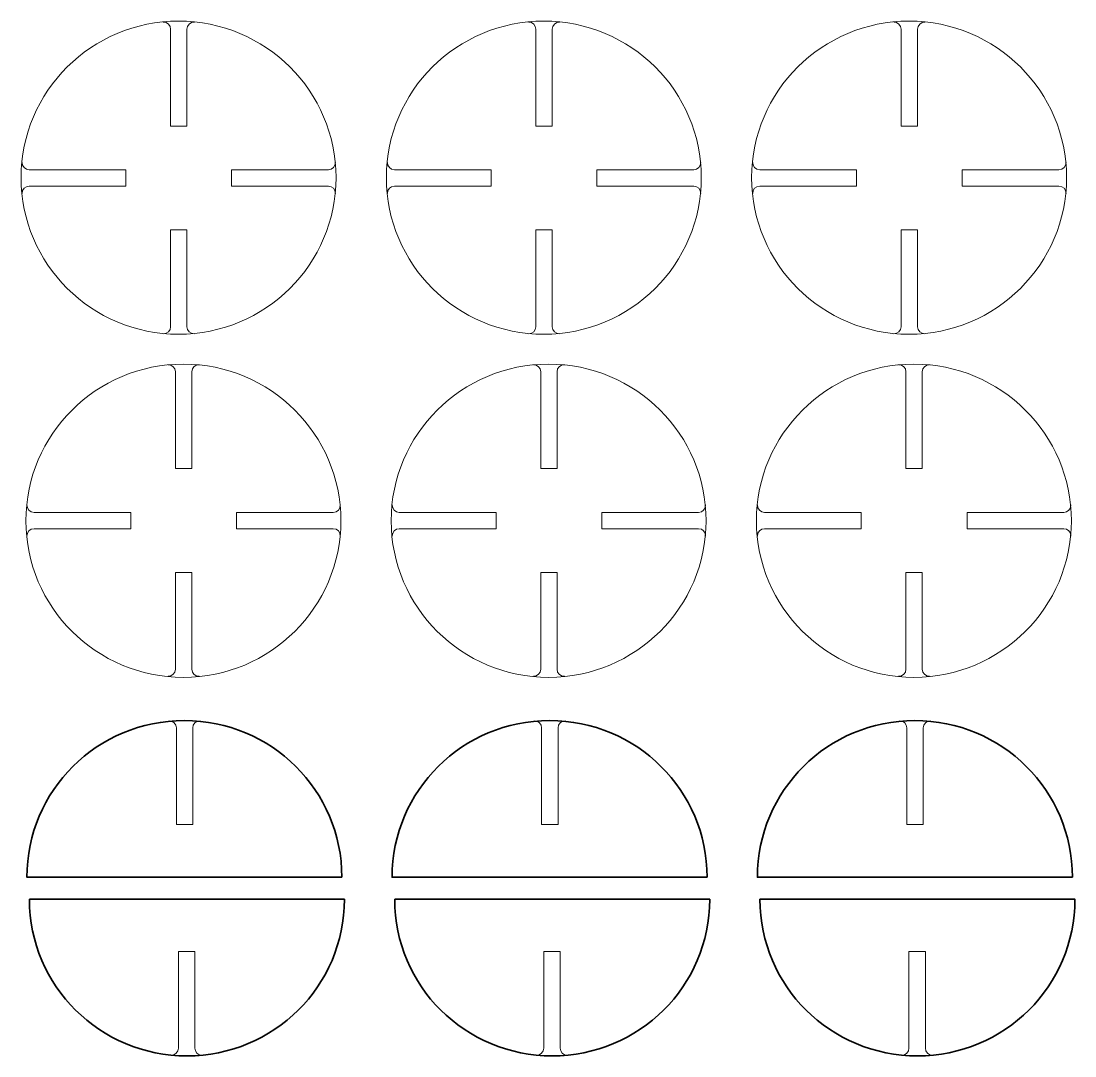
# Model space of a CAD drawing. Header units: inches. Extents: x -1.7 to 13.5, y -11.6 to 3.3.
import ezdxf

# ---------------------------------------------------------------- set-up
doc = ezdxf.new("R2010")
doc.units = ezdxf.units.IN
doc.header["$MEASUREMENT"] = 0
doc.layers.add('Layer 2', color=7, linetype='Continuous')

# ---------------------------------------------------------------- blocks, each defined once
blk = doc.blocks.new('block 3')
at = {"layer": 'Layer 2', "color": 240, "lineweight": 5, "true_color": 0xed1c24}
blk.add_open_spline([(0.866, -11.587), (0.808, -11.589), (0.76, -11.543), (0.76, -11.485), (0.76, -11.485), (0.76, -10.09), (0.76, -10.09), (0.76, -10.09), (0.524, -10.09), (0.524, -10.09), (0.524, -10.09), (0.524, -11.485), (0.524, -11.485), (0.524, -11.543), (0.476, -11.589), (0.419, -11.587)], degree=3, knots=[0, 0, 0, 0, 1, 1, 1, 2, 2, 2, 3, 3, 3, 4, 4, 4, 5, 5, 5, 5], dxfattribs=at)
blk = doc.blocks.new('block 2')
at = {"layer": 'Layer 2', "color": 240, "lineweight": 35, "true_color": 0xed1c24}
blk.add_open_spline([(-1.625, -9.34), (-1.625, -10.59), (-0.608, -11.597), (0.646, -11.597), (1.9, -11.597), (2.917, -10.59), (2.917, -9.34), (2.917, -9.34), (-1.625, -9.34), (-1.625, -9.34)], degree=3, knots=[0, 0, 0, 0, 1, 1, 1, 2, 2, 2, 3, 3, 3, 3], dxfattribs=at)
at = {"layer": 'Layer 2'}
blk.add_blockref('block 3', (0, 0), dxfattribs=at)
blk = doc.blocks.new('block 6')
at = {"layer": 'Layer 2', "color": 240, "lineweight": 5, "true_color": 0xed1c24}
for points in [[(0.305, 3.302), (0.363, 3.304), (0.411, 3.258), (0.411, 3.201), (0.411, 3.201), (0.411, 1.805), (0.411, 1.805), (0.411, 1.805), (0.647, 1.805), (0.647, 1.805), (0.647, 1.805), (0.647, 3.201), (0.647, 3.201), (0.647, 3.258), (0.695, 3.304), (0.753, 3.302)], [(0.753, -1.188), (0.695, -1.191), (0.647, -1.144), (0.647, -1.087), (0.647, -1.087), (0.647, 0.308), (0.647, 0.308), (0.647, 0.308), (0.411, 0.308), (0.411, 0.308), (0.411, 0.308), (0.411, -1.087), (0.411, -1.087), (0.411, -1.144), (0.363, -1.191), (0.305, -1.188)]]:
    blk.add_open_spline(points, degree=3, knots=[0, 0, 0, 0, 1, 1, 1, 2, 2, 2, 3, 3, 3, 4, 4, 4, 5, 5, 5, 5], dxfattribs=at)
blk = doc.blocks.new('block 7')
at = {"layer": 'Layer 2', "color": 240, "lineweight": 5, "true_color": 0xed1c24}
for points in [[(-1.73, 0.833), (-1.732, 0.891), (-1.686, 0.939), (-1.629, 0.939), (-1.629, 0.939), (-0.233, 0.939), (-0.233, 0.939), (-0.233, 0.939), (-0.233, 1.175), (-0.233, 1.175), (-0.233, 1.175), (-1.629, 1.175), (-1.629, 1.175), (-1.686, 1.175), (-1.732, 1.223), (-1.73, 1.28)], [(2.788, 0.833), (2.79, 0.891), (2.744, 0.939), (2.687, 0.939), (2.687, 0.939), (1.291, 0.939), (1.291, 0.939), (1.291, 0.939), (1.291, 1.175), (1.291, 1.175), (1.291, 1.175), (2.687, 1.175), (2.687, 1.175), (2.744, 1.175), (2.79, 1.223), (2.788, 1.28)]]:
    blk.add_open_spline(points, degree=3, knots=[0, 0, 0, 0, 1, 1, 1, 2, 2, 2, 3, 3, 3, 4, 4, 4, 5, 5, 5, 5], dxfattribs=at)
blk = doc.blocks.new('block 5')
at = {"layer": 'Layer 2', "color": 240, "lineweight": 5, "true_color": 0xed1c24}
blk.add_open_spline([(2.796, 1.061), (2.796, -0.186), (1.78, -1.196), (0.525, -1.196), (-0.729, -1.196), (-1.745, -0.186), (-1.745, 1.061), (-1.745, 2.307), (-0.729, 3.317), (0.525, 3.317), (1.78, 3.317), (2.796, 2.307), (2.796, 1.061)], degree=3, knots=[0, 0, 0, 0, 1, 1, 1, 2, 2, 2, 3, 3, 3, 4, 4, 4, 4], dxfattribs=at)
at = {"layer": 'Layer 2'}
for name in ['block 6', 'block 7']:
    blk.add_blockref(name, (0, 0), dxfattribs=at)
blk = doc.blocks.new('block 9')
at = {"layer": 'Layer 2', "color": 240, "lineweight": 5, "true_color": 0xed1c24}
for points in [[(0.375, -1.635), (0.432, -1.633), (0.48, -1.679), (0.48, -1.737), (0.48, -1.737), (0.48, -3.132), (0.48, -3.132), (0.48, -3.132), (0.716, -3.132), (0.716, -3.132), (0.716, -3.132), (0.716, -1.737), (0.716, -1.737), (0.716, -1.679), (0.764, -1.633), (0.822, -1.635)], [(0.822, -6.126), (0.764, -6.128), (0.716, -6.082), (0.716, -6.024), (0.716, -6.024), (0.716, -4.629), (0.716, -4.629), (0.716, -4.629), (0.48, -4.629), (0.48, -4.629), (0.48, -4.629), (0.48, -6.024), (0.48, -6.024), (0.48, -6.082), (0.432, -6.128), (0.375, -6.126)]]:
    blk.add_open_spline(points, degree=3, knots=[0, 0, 0, 0, 1, 1, 1, 2, 2, 2, 3, 3, 3, 4, 4, 4, 5, 5, 5, 5], dxfattribs=at)
blk = doc.blocks.new('block 10')
at = {"layer": 'Layer 2', "color": 240, "lineweight": 5, "true_color": 0xed1c24}
for points in [[(-1.661, -4.104), (-1.663, -4.047), (-1.617, -3.999), (-1.559, -3.999), (-1.559, -3.999), (-0.164, -3.999), (-0.164, -3.999), (-0.164, -3.999), (-0.164, -3.763), (-0.164, -3.763), (-0.164, -3.763), (-1.559, -3.763), (-1.559, -3.763), (-1.617, -3.763), (-1.663, -3.715), (-1.661, -3.657)], [(2.857, -4.104), (2.86, -4.047), (2.814, -3.999), (2.756, -3.999), (2.756, -3.999), (1.361, -3.999), (1.361, -3.999), (1.361, -3.999), (1.361, -3.763), (1.361, -3.763), (1.361, -3.763), (2.756, -3.763), (2.756, -3.763), (2.814, -3.763), (2.86, -3.715), (2.857, -3.657)]]:
    blk.add_open_spline(points, degree=3, knots=[0, 0, 0, 0, 1, 1, 1, 2, 2, 2, 3, 3, 3, 4, 4, 4, 5, 5, 5, 5], dxfattribs=at)
blk = doc.blocks.new('block 8')
at = {"layer": 'Layer 2', "color": 240, "lineweight": 5, "true_color": 0xed1c24}
blk.add_open_spline([(2.866, -3.884), (2.866, -5.13), (1.849, -6.141), (0.595, -6.141), (-0.659, -6.141), (-1.676, -5.13), (-1.676, -3.884), (-1.676, -2.637), (-0.659, -1.627), (0.595, -1.627), (1.849, -1.627), (2.866, -2.637), (2.866, -3.884)], degree=3, knots=[0, 0, 0, 0, 1, 1, 1, 2, 2, 2, 3, 3, 3, 4, 4, 4, 4], dxfattribs=at)
at = {"layer": 'Layer 2'}
for name in ['block 9', 'block 10']:
    blk.add_blockref(name, (0, 0), dxfattribs=at)
blk = doc.blocks.new('block 11')
at = {"layer": 'Layer 2', "color": 240, "lineweight": 5, "true_color": 0xed1c24}
blk.add_open_spline([(0.389, -6.767), (0.446, -6.765), (0.494, -6.811), (0.494, -6.869), (0.494, -6.869), (0.494, -8.264), (0.494, -8.264), (0.494, -8.264), (0.73, -8.264), (0.73, -8.264), (0.73, -8.264), (0.73, -6.869), (0.73, -6.869), (0.73, -6.811), (0.778, -6.765), (0.836, -6.767)], degree=3, knots=[0, 0, 0, 0, 1, 1, 1, 2, 2, 2, 3, 3, 3, 4, 4, 4, 5, 5, 5, 5], dxfattribs=at)
blk = doc.blocks.new('block 4')
at = {"layer": 'Layer 2', "color": 240, "lineweight": 35, "true_color": 0xed1c24}
blk.add_open_spline([(2.88, -9.021), (2.88, -7.771), (1.863, -6.764), (0.609, -6.764), (-0.645, -6.764), (-1.662, -7.771), (-1.662, -9.021), (-1.662, -9.021), (2.88, -9.021), (2.88, -9.021)], degree=3, knots=[0, 0, 0, 0, 1, 1, 1, 2, 2, 2, 3, 3, 3, 3], dxfattribs=at)
at = {"layer": 'Layer 2'}
for name in ['block 5', 'block 8', 'block 11']:
    blk.add_blockref(name, (0, 0), dxfattribs=at)
blk = doc.blocks.new('block 14')
at = {"layer": 'Layer 2', "color": 240, "lineweight": 5, "true_color": 0xed1c24}
for points in [[(5.572, 3.302), (5.63, 3.304), (5.678, 3.258), (5.678, 3.201), (5.678, 3.201), (5.678, 1.805), (5.678, 1.805), (5.678, 1.805), (5.914, 1.805), (5.914, 1.805), (5.914, 1.805), (5.914, 3.201), (5.914, 3.201), (5.914, 3.258), (5.962, 3.304), (6.02, 3.302)], [(6.02, -1.188), (5.962, -1.191), (5.914, -1.144), (5.914, -1.087), (5.914, -1.087), (5.914, 0.308), (5.914, 0.308), (5.914, 0.308), (5.678, 0.308), (5.678, 0.308), (5.678, 0.308), (5.678, -1.087), (5.678, -1.087), (5.678, -1.144), (5.63, -1.191), (5.572, -1.188)]]:
    blk.add_open_spline(points, degree=3, knots=[0, 0, 0, 0, 1, 1, 1, 2, 2, 2, 3, 3, 3, 4, 4, 4, 5, 5, 5, 5], dxfattribs=at)
blk = doc.blocks.new('block 15')
at = {"layer": 'Layer 2', "color": 240, "lineweight": 5, "true_color": 0xed1c24}
for points in [[(3.537, 0.833), (3.535, 0.891), (3.581, 0.939), (3.638, 0.939), (3.638, 0.939), (5.034, 0.939), (5.034, 0.939), (5.034, 0.939), (5.034, 1.175), (5.034, 1.175), (5.034, 1.175), (3.638, 1.175), (3.638, 1.175), (3.581, 1.175), (3.535, 1.223), (3.537, 1.28)], [(8.055, 0.833), (8.057, 0.891), (8.011, 0.939), (7.954, 0.939), (7.954, 0.939), (6.558, 0.939), (6.558, 0.939), (6.558, 0.939), (6.558, 1.175), (6.558, 1.175), (6.558, 1.175), (7.954, 1.175), (7.954, 1.175), (8.011, 1.175), (8.057, 1.223), (8.055, 1.28)]]:
    blk.add_open_spline(points, degree=3, knots=[0, 0, 0, 0, 1, 1, 1, 2, 2, 2, 3, 3, 3, 4, 4, 4, 5, 5, 5, 5], dxfattribs=at)
blk = doc.blocks.new('block 13')
at = {"layer": 'Layer 2', "color": 240, "lineweight": 5, "true_color": 0xed1c24}
blk.add_open_spline([(8.063, 1.061), (8.063, -0.186), (7.047, -1.196), (5.792, -1.196), (4.538, -1.196), (3.522, -0.186), (3.522, 1.061), (3.522, 2.307), (4.538, 3.317), (5.792, 3.317), (7.047, 3.317), (8.063, 2.307), (8.063, 1.061)], degree=3, knots=[0, 0, 0, 0, 1, 1, 1, 2, 2, 2, 3, 3, 3, 4, 4, 4, 4], dxfattribs=at)
at = {"layer": 'Layer 2'}
for name in ['block 14', 'block 15']:
    blk.add_blockref(name, (0, 0), dxfattribs=at)
blk = doc.blocks.new('block 17')
at = {"layer": 'Layer 2', "color": 240, "lineweight": 5, "true_color": 0xed1c24}
for points in [[(5.642, -1.635), (5.699, -1.633), (5.747, -1.679), (5.747, -1.737), (5.747, -1.737), (5.747, -3.132), (5.747, -3.132), (5.747, -3.132), (5.983, -3.132), (5.983, -3.132), (5.983, -3.132), (5.983, -1.737), (5.983, -1.737), (5.983, -1.679), (6.031, -1.633), (6.089, -1.635)], [(6.089, -6.126), (6.031, -6.128), (5.983, -6.082), (5.983, -6.024), (5.983, -6.024), (5.983, -4.629), (5.983, -4.629), (5.983, -4.629), (5.747, -4.629), (5.747, -4.629), (5.747, -4.629), (5.747, -6.024), (5.747, -6.024), (5.747, -6.082), (5.699, -6.128), (5.642, -6.126)]]:
    blk.add_open_spline(points, degree=3, knots=[0, 0, 0, 0, 1, 1, 1, 2, 2, 2, 3, 3, 3, 4, 4, 4, 5, 5, 5, 5], dxfattribs=at)
blk = doc.blocks.new('block 18')
at = {"layer": 'Layer 2', "color": 240, "lineweight": 5, "true_color": 0xed1c24}
for points in [[(3.606, -4.104), (3.604, -4.047), (3.65, -3.999), (3.708, -3.999), (3.708, -3.999), (5.103, -3.999), (5.103, -3.999), (5.103, -3.999), (5.103, -3.763), (5.103, -3.763), (5.103, -3.763), (3.708, -3.763), (3.708, -3.763), (3.65, -3.763), (3.604, -3.715), (3.606, -3.657)], [(8.124, -4.104), (8.127, -4.047), (8.081, -3.999), (8.023, -3.999), (8.023, -3.999), (6.628, -3.999), (6.628, -3.999), (6.628, -3.999), (6.628, -3.763), (6.628, -3.763), (6.628, -3.763), (8.023, -3.763), (8.023, -3.763), (8.081, -3.763), (8.127, -3.715), (8.124, -3.657)]]:
    blk.add_open_spline(points, degree=3, knots=[0, 0, 0, 0, 1, 1, 1, 2, 2, 2, 3, 3, 3, 4, 4, 4, 5, 5, 5, 5], dxfattribs=at)
blk = doc.blocks.new('block 16')
at = {"layer": 'Layer 2', "color": 240, "lineweight": 5, "true_color": 0xed1c24}
blk.add_open_spline([(8.133, -3.884), (8.133, -5.13), (7.116, -6.141), (5.862, -6.141), (4.608, -6.141), (3.591, -5.13), (3.591, -3.884), (3.591, -2.637), (4.608, -1.627), (5.862, -1.627), (7.116, -1.627), (8.133, -2.637), (8.133, -3.884)], degree=3, knots=[0, 0, 0, 0, 1, 1, 1, 2, 2, 2, 3, 3, 3, 4, 4, 4, 4], dxfattribs=at)
at = {"layer": 'Layer 2'}
for name in ['block 17', 'block 18']:
    blk.add_blockref(name, (0, 0), dxfattribs=at)
blk = doc.blocks.new('block 19')
at = {"layer": 'Layer 2', "color": 240, "lineweight": 5, "true_color": 0xed1c24}
blk.add_open_spline([(5.656, -6.767), (5.713, -6.765), (5.761, -6.811), (5.761, -6.869), (5.761, -6.869), (5.761, -8.264), (5.761, -8.264), (5.761, -8.264), (5.997, -8.264), (5.997, -8.264), (5.997, -8.264), (5.997, -6.869), (5.997, -6.869), (5.997, -6.811), (6.045, -6.765), (6.103, -6.767)], degree=3, knots=[0, 0, 0, 0, 1, 1, 1, 2, 2, 2, 3, 3, 3, 4, 4, 4, 5, 5, 5, 5], dxfattribs=at)
blk = doc.blocks.new('block 12')
at = {"layer": 'Layer 2', "color": 240, "lineweight": 35, "true_color": 0xed1c24}
blk.add_open_spline([(8.147, -9.021), (8.147, -7.771), (7.13, -6.764), (5.876, -6.764), (4.622, -6.764), (3.605, -7.771), (3.605, -9.021), (3.605, -9.021), (8.147, -9.021), (8.147, -9.021)], degree=3, knots=[0, 0, 0, 0, 1, 1, 1, 2, 2, 2, 3, 3, 3, 3], dxfattribs=at)
at = {"layer": 'Layer 2'}
for name in ['block 13', 'block 16', 'block 19']:
    blk.add_blockref(name, (0, 0), dxfattribs=at)
blk = doc.blocks.new('block 22')
at = {"layer": 'Layer 2', "color": 240, "lineweight": 5, "true_color": 0xed1c24}
for points in [[(10.839, 3.302), (10.897, 3.304), (10.945, 3.258), (10.945, 3.201), (10.945, 3.201), (10.945, 1.805), (10.945, 1.805), (10.945, 1.805), (11.181, 1.805), (11.181, 1.805), (11.181, 1.805), (11.181, 3.201), (11.181, 3.201), (11.181, 3.258), (11.229, 3.304), (11.287, 3.302)], [(11.287, -1.188), (11.229, -1.191), (11.181, -1.144), (11.181, -1.087), (11.181, -1.087), (11.181, 0.308), (11.181, 0.308), (11.181, 0.308), (10.945, 0.308), (10.945, 0.308), (10.945, 0.308), (10.945, -1.087), (10.945, -1.087), (10.945, -1.144), (10.897, -1.191), (10.839, -1.188)]]:
    blk.add_open_spline(points, degree=3, knots=[0, 0, 0, 0, 1, 1, 1, 2, 2, 2, 3, 3, 3, 4, 4, 4, 5, 5, 5, 5], dxfattribs=at)
blk = doc.blocks.new('block 23')
at = {"layer": 'Layer 2', "color": 240, "lineweight": 5, "true_color": 0xed1c24}
for points in [[(8.804, 0.833), (8.801, 0.891), (8.848, 0.939), (8.905, 0.939), (8.905, 0.939), (10.301, 0.939), (10.301, 0.939), (10.301, 0.939), (10.301, 1.175), (10.301, 1.175), (10.301, 1.175), (8.905, 1.175), (8.905, 1.175), (8.848, 1.175), (8.801, 1.223), (8.804, 1.28)], [(13.322, 0.833), (13.324, 0.891), (13.278, 0.939), (13.221, 0.939), (13.221, 0.939), (11.825, 0.939), (11.825, 0.939), (11.825, 0.939), (11.825, 1.175), (11.825, 1.175), (11.825, 1.175), (13.221, 1.175), (13.221, 1.175), (13.278, 1.175), (13.324, 1.223), (13.322, 1.28)]]:
    blk.add_open_spline(points, degree=3, knots=[0, 0, 0, 0, 1, 1, 1, 2, 2, 2, 3, 3, 3, 4, 4, 4, 5, 5, 5, 5], dxfattribs=at)
blk = doc.blocks.new('block 21')
at = {"layer": 'Layer 2', "color": 240, "lineweight": 5, "true_color": 0xed1c24}
blk.add_open_spline([(13.33, 1.061), (13.33, -0.186), (12.314, -1.196), (11.059, -1.196), (9.805, -1.196), (8.789, -0.186), (8.789, 1.061), (8.789, 2.307), (9.805, 3.317), (11.059, 3.317), (12.314, 3.317), (13.33, 2.307), (13.33, 1.061)], degree=3, knots=[0, 0, 0, 0, 1, 1, 1, 2, 2, 2, 3, 3, 3, 4, 4, 4, 4], dxfattribs=at)
at = {"layer": 'Layer 2'}
for name in ['block 22', 'block 23']:
    blk.add_blockref(name, (0, 0), dxfattribs=at)
blk = doc.blocks.new('block 25')
at = {"layer": 'Layer 2', "color": 240, "lineweight": 5, "true_color": 0xed1c24}
for points in [[(10.909, -1.635), (10.966, -1.633), (11.014, -1.679), (11.014, -1.737), (11.014, -1.737), (11.014, -3.132), (11.014, -3.132), (11.014, -3.132), (11.25, -3.132), (11.25, -3.132), (11.25, -3.132), (11.25, -1.737), (11.25, -1.737), (11.25, -1.679), (11.298, -1.633), (11.356, -1.635)], [(11.356, -6.126), (11.298, -6.128), (11.25, -6.082), (11.25, -6.024), (11.25, -6.024), (11.25, -4.629), (11.25, -4.629), (11.25, -4.629), (11.014, -4.629), (11.014, -4.629), (11.014, -4.629), (11.014, -6.024), (11.014, -6.024), (11.014, -6.082), (10.966, -6.128), (10.909, -6.126)]]:
    blk.add_open_spline(points, degree=3, knots=[0, 0, 0, 0, 1, 1, 1, 2, 2, 2, 3, 3, 3, 4, 4, 4, 5, 5, 5, 5], dxfattribs=at)
blk = doc.blocks.new('block 26')
at = {"layer": 'Layer 2', "color": 240, "lineweight": 5, "true_color": 0xed1c24}
for points in [[(8.873, -4.104), (8.871, -4.047), (8.917, -3.999), (8.975, -3.999), (8.975, -3.999), (10.37, -3.999), (10.37, -3.999), (10.37, -3.999), (10.37, -3.763), (10.37, -3.763), (10.37, -3.763), (8.975, -3.763), (8.975, -3.763), (8.917, -3.763), (8.871, -3.715), (8.873, -3.657)], [(13.391, -4.104), (13.394, -4.047), (13.348, -3.999), (13.29, -3.999), (13.29, -3.999), (11.895, -3.999), (11.895, -3.999), (11.895, -3.999), (11.895, -3.763), (11.895, -3.763), (11.895, -3.763), (13.29, -3.763), (13.29, -3.763), (13.348, -3.763), (13.394, -3.715), (13.391, -3.657)]]:
    blk.add_open_spline(points, degree=3, knots=[0, 0, 0, 0, 1, 1, 1, 2, 2, 2, 3, 3, 3, 4, 4, 4, 5, 5, 5, 5], dxfattribs=at)
blk = doc.blocks.new('block 24')
at = {"layer": 'Layer 2', "color": 240, "lineweight": 5, "true_color": 0xed1c24}
blk.add_open_spline([(13.4, -3.884), (13.4, -5.13), (12.383, -6.141), (11.129, -6.141), (9.875, -6.141), (8.858, -5.13), (8.858, -3.884), (8.858, -2.637), (9.875, -1.627), (11.129, -1.627), (12.383, -1.627), (13.4, -2.637), (13.4, -3.884)], degree=3, knots=[0, 0, 0, 0, 1, 1, 1, 2, 2, 2, 3, 3, 3, 4, 4, 4, 4], dxfattribs=at)
at = {"layer": 'Layer 2'}
for name in ['block 25', 'block 26']:
    blk.add_blockref(name, (0, 0), dxfattribs=at)
blk = doc.blocks.new('block 27')
at = {"layer": 'Layer 2', "color": 240, "lineweight": 5, "true_color": 0xed1c24}
blk.add_open_spline([(10.923, -6.767), (10.98, -6.765), (11.028, -6.811), (11.028, -6.869), (11.028, -6.869), (11.028, -8.264), (11.028, -8.264), (11.028, -8.264), (11.264, -8.264), (11.264, -8.264), (11.264, -8.264), (11.264, -6.869), (11.264, -6.869), (11.264, -6.811), (11.312, -6.765), (11.37, -6.767)], degree=3, knots=[0, 0, 0, 0, 1, 1, 1, 2, 2, 2, 3, 3, 3, 4, 4, 4, 5, 5, 5, 5], dxfattribs=at)
blk = doc.blocks.new('block 20')
at = {"layer": 'Layer 2', "color": 240, "lineweight": 35, "true_color": 0xed1c24}
blk.add_open_spline([(13.414, -9.021), (13.414, -7.771), (12.397, -6.764), (11.143, -6.764), (9.889, -6.764), (8.872, -7.771), (8.872, -9.021), (8.872, -9.021), (13.414, -9.021), (13.414, -9.021)], degree=3, knots=[0, 0, 0, 0, 1, 1, 1, 2, 2, 2, 3, 3, 3, 3], dxfattribs=at)
at = {"layer": 'Layer 2'}
for name in ['block 21', 'block 24', 'block 27']:
    blk.add_blockref(name, (0, 0), dxfattribs=at)
blk = doc.blocks.new('block 29')
at = {"layer": 'Layer 2', "color": 240, "lineweight": 5, "true_color": 0xed1c24}
blk.add_open_spline([(11.4, -11.587), (11.342, -11.589), (11.294, -11.543), (11.294, -11.485), (11.294, -11.485), (11.294, -10.09), (11.294, -10.09), (11.294, -10.09), (11.058, -10.09), (11.058, -10.09), (11.058, -10.09), (11.058, -11.485), (11.058, -11.485), (11.058, -11.543), (11.01, -11.589), (10.953, -11.587)], degree=3, knots=[0, 0, 0, 0, 1, 1, 1, 2, 2, 2, 3, 3, 3, 4, 4, 4, 5, 5, 5, 5], dxfattribs=at)
blk = doc.blocks.new('block 28')
at = {"layer": 'Layer 2', "color": 240, "lineweight": 35, "true_color": 0xed1c24}
blk.add_open_spline([(8.909, -9.34), (8.909, -10.59), (9.926, -11.597), (11.18, -11.597), (12.434, -11.597), (13.451, -10.59), (13.451, -9.34), (13.451, -9.34), (8.909, -9.34), (8.909, -9.34)], degree=3, knots=[0, 0, 0, 0, 1, 1, 1, 2, 2, 2, 3, 3, 3, 3], dxfattribs=at)
at = {"layer": 'Layer 2'}
blk.add_blockref('block 29', (0, 0), dxfattribs=at)
blk = doc.blocks.new('block 31')
at = {"layer": 'Layer 2', "color": 240, "lineweight": 5, "true_color": 0xed1c24}
blk.add_open_spline([(6.133, -11.587), (6.075, -11.589), (6.027, -11.543), (6.027, -11.485), (6.027, -11.485), (6.027, -10.09), (6.027, -10.09), (6.027, -10.09), (5.791, -10.09), (5.791, -10.09), (5.791, -10.09), (5.791, -11.485), (5.791, -11.485), (5.791, -11.543), (5.743, -11.589), (5.686, -11.587)], degree=3, knots=[0, 0, 0, 0, 1, 1, 1, 2, 2, 2, 3, 3, 3, 4, 4, 4, 5, 5, 5, 5], dxfattribs=at)
blk = doc.blocks.new('block 30')
at = {"layer": 'Layer 2', "color": 240, "lineweight": 35, "true_color": 0xed1c24}
blk.add_open_spline([(3.642, -9.34), (3.642, -10.59), (4.659, -11.597), (5.913, -11.597), (7.167, -11.597), (8.184, -10.59), (8.184, -9.34), (8.184, -9.34), (3.642, -9.34), (3.642, -9.34)], degree=3, knots=[0, 0, 0, 0, 1, 1, 1, 2, 2, 2, 3, 3, 3, 3], dxfattribs=at)
at = {"layer": 'Layer 2'}
blk.add_blockref('block 31', (0, 0), dxfattribs=at)

msp = doc.modelspace()

# ---------------------------------------------------------------- block references
at = {"layer": 'Layer 2'}
for name in ['block 4', 'block 12', 'block 20', 'block 2', 'block 30', 'block 28']:
    msp.add_blockref(name, (0, 0), dxfattribs=at)

doc.saveas('drawing.dxf')
